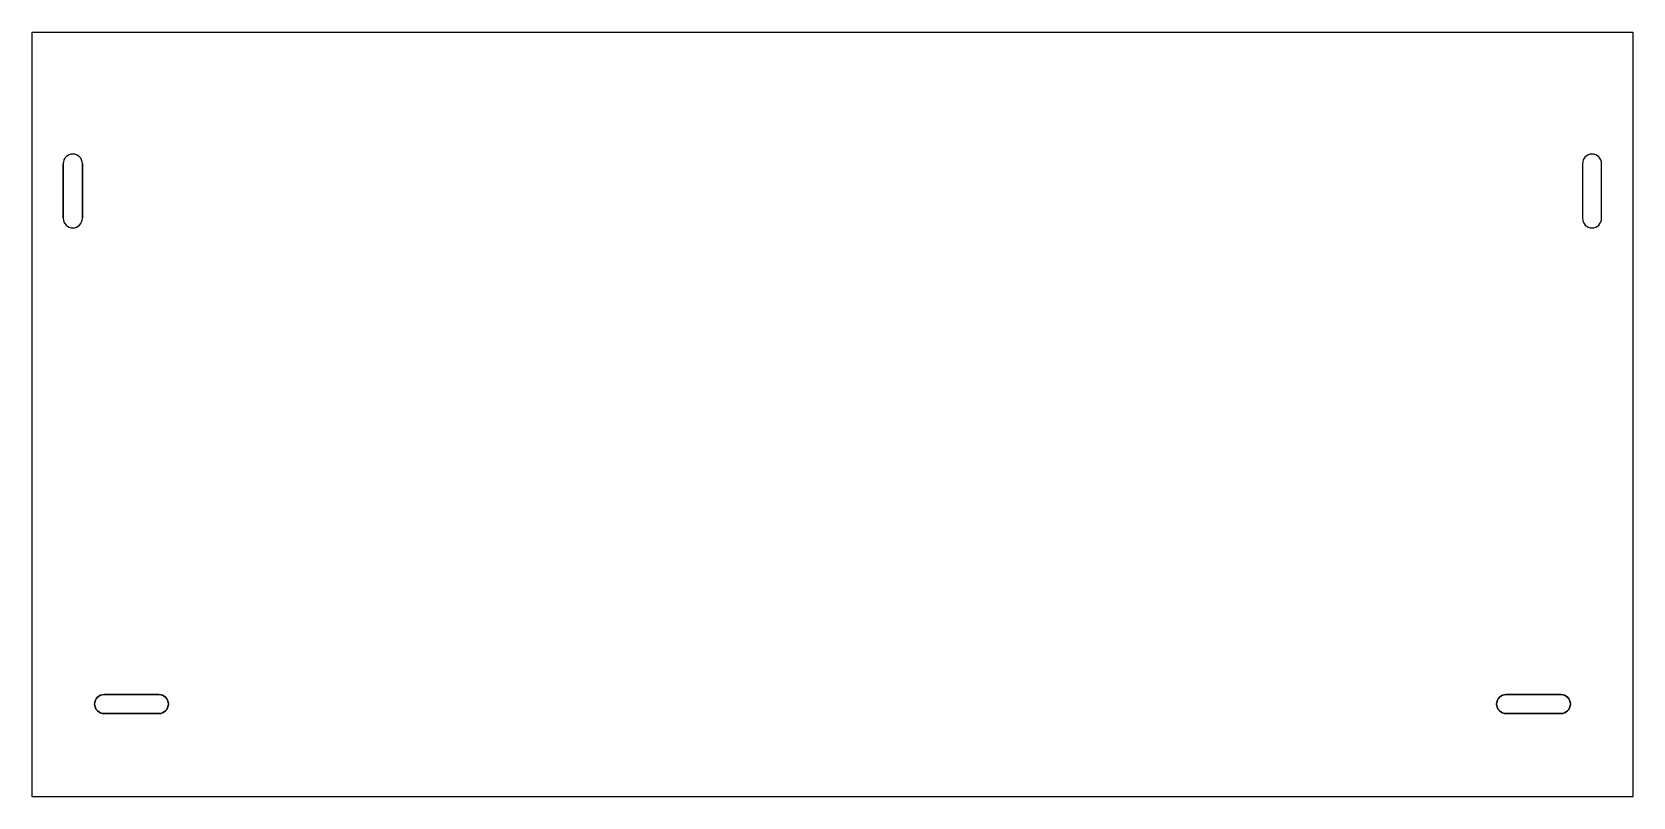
# Model space of a CAD drawing. Header units: millimetres. Extents: x -238 to 55, y 69 to 209.
import ezdxf

# ---------------------------------------------------------------- set-up
doc = ezdxf.new("R2010")
doc.units = ezdxf.units.MM
doc.layers.get('0').update_dxf_attribs({"linetype": 'CONTINUOUS'})

msp = doc.modelspace()

# ---------------------------------------------------------------- linework, layer by layer
for p, q in [((-238, 208.94, -6.5), (55, 208.94, -6.5)), ((-238, 69, -6.5), (-238, 208.94, -6.5)), ((55, 208.94, -6.5), (55, 69, -6.5)), ((-232.29, 174.86), (-232.29, 184.86)), ((-232.29, 184.86, -6.5), (-232.29, 174.86, -6.5)), ((-228.79, 184.86), (-228.79, 174.86)), ((-228.79, 174.86, -6.5), (-228.79, 184.86, -6.5)), ((45.76, 184.86, -6.5), (45.76, 174.86, -6.5)), ((49.26, 174.86, -6.5), (49.26, 184.86, -6.5)), ((-214.8, 87.75, -6.5), (-224.8, 87.75, -6.5)), ((41.8, 87.75, -6.5), (31.8, 87.75, -6.5)), ((-224.8, 84.25, -6.5), (-214.8, 84.25, -6.5)), ((31.8, 84.25, -6.5), (41.8, 84.25, -6.5)), ((55, 69, -6.5), (-238, 69, -6.5))]:
    msp.add_line(p, q)
msp.add_lwpolyline([(55, 69), (-238, 69), (-238, 208.94), (55, 208.94)], close=True)
for points in [[(45.76, 184.86), (45.76, 174.86, 1), (49.26, 174.86), (49.26, 184.86, 1)], [(-214.8, 87.75, -1), (-214.8, 84.25), (-224.8, 84.25, -1), (-224.8, 87.75)], [(31.8, 84.25, -1), (31.8, 87.75), (41.8, 87.75, -1), (41.8, 84.25)]]:
    msp.add_lwpolyline(points, format="xyb", close=True)
for centre, start, end in [((-230.54, 184.86), 0, 180), ((-230.54, 184.86, -6.5), 0, 180), ((47.51, 184.86, -6.5), 0, 180), ((-230.54, 174.86), -180, 0), ((-230.54, 174.86, -6.5), -180, 0), ((47.51, 174.86, -6.5), -180, 0), ((-224.8, 86, -6.5), 90, 270), ((-214.8, 86, -6.5), -90, 90), ((31.8, 86, -6.5), 90, 270), ((41.8, 86, -6.5), -90, 90)]:
    msp.add_arc(centre, 1.75, start, end)

doc.saveas('drawing.dxf')
